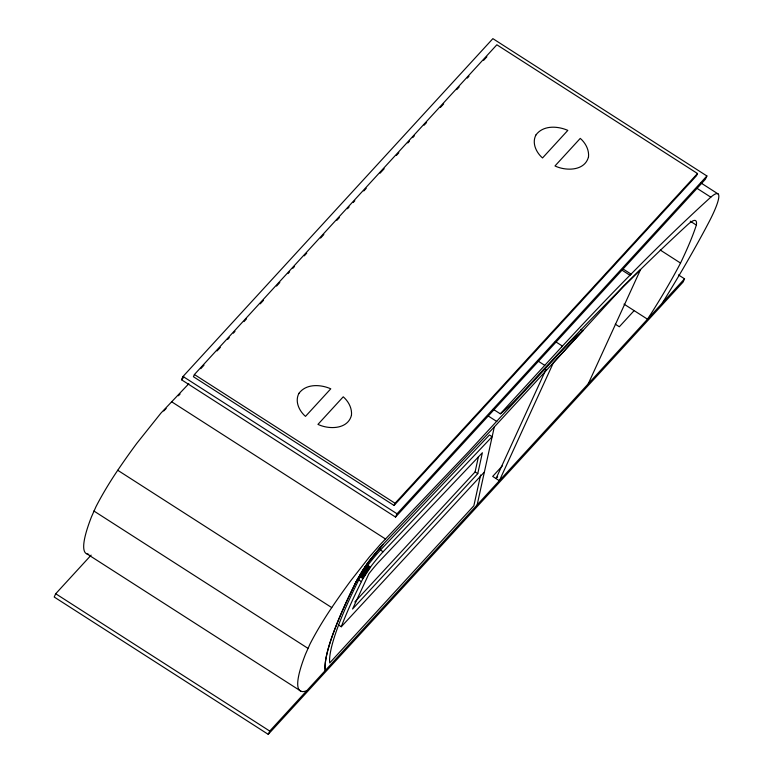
<?xml version="1.0" encoding="UTF-8"?>
<svg xmlns="http://www.w3.org/2000/svg" width="773" height="773" viewBox="0 0 773 773"><rect width="100%" height="100%" fill="white"/><g stroke="black" fill="none" stroke-linecap="round" stroke-linejoin="round"><path stroke-width="1.16" d="M354.788 602.003L475.095 471.926L478.419 456.833M477.772 473.646L482.371 452.746L377.649 563.179A69.551 10.919 -57.3 0 0 368.876 573.788L352.556 609.027L477.772 473.646L475.095 471.926M480.632 474.951L473.859 505.784L329.704 662.944L329.559 660.403A208.014 32.659 -57.3 0 1 353.802 590.021L358.904 579.586A21.895 3.44 -57.3 0 1 360.237 576.967L368.779 564.019A85.639 13.45 -57.3 0 1 379.582 550.956L489.425 434.986L492.101 436.706L382.258 552.676A85.639 13.45 -57.3 0 0 371.455 565.739L362.904 578.677A21.895 3.44 -57.3 0 0 361.58 581.296L356.479 591.741A208.014 32.659 -57.3 0 0 341.279 626.748L338.603 625.028M477.144 504.943L494.295 426.967L582.9 330.66L580.871 329.366M188.844 383.698L160.919 413.13L136.898 443.219A134.357 21.093 -57.3 0 0 117.738 470.274A61.792 9.701 -57.3 0 0 95.987 506.692L91.427 516.973A159.943 25.113 -57.3 0 0 88.74 554.26M582.9 330.66A195.521 30.698 -57.3 0 0 563.333 349.106L468.506 451.867L380.374 544.385L369.233 557.149L350.913 580.533A134.357 21.093 -57.3 0 0 331.752 607.597A61.792 9.701 -57.3 0 0 310.012 644.015L305.451 654.296A159.943 25.113 -57.3 0 0 306.775 690.685M91.146 555.12L55.714 593.741L54.207 597.027L268.231 734.35L683.042 282.106L684.549 278.821L678.462 274.917M181.51 379.756L183.017 376.47L492.874 38.65L706.899 175.973L705.391 179.259L395.534 517.069L181.51 379.756L183.955 377.089M194.41 374.528L193.414 376.722L394.056 505.455L696.502 175.713L697.507 173.529L496.865 44.786L194.41 374.528L395.061 503.262L697.507 173.529M268.231 734.35L269.738 731.065L684.549 278.821M394.056 505.455L395.061 503.262M395.534 517.069L397.042 513.784L706.899 175.973M545.97 369.465L496.024 478.574L497.648 476.786M588.253 383.804L640.604 269.458L623.415 286.454L553.313 362.885L499.368 480.719L492.681 476.419L502.46 465.752M494.295 426.967L382.993 544.472L367.842 562.899L357.455 579.161A29.944 4.706 -57.3 0 0 355.271 583.46A216.063 33.925 -57.3 0 0 325.288 670.491A214.392 33.654 -57.3 0 1 333.076 633.744L336.448 624.913A214.392 33.654 -57.3 0 1 355.271 583.46L363.049 569.788M355.271 583.46L362.537 570.59A22.9 3.594 -57.3 0 1 368.827 561.604A93.688 14.706 -57.3 0 1 382.993 544.472A90.76 14.252 -57.3 0 0 368.827 561.604L364.624 567.421M363.494 577.615L360.846 575.846M363.571 568.996L364.102 568.203M200.748 368.721L204.004 365.165M217.049 350.942L220.315 347.386M227.649 339.395L229.281 337.617M233.359 333.173L234.982 331.395M243.959 321.616L246.403 318.949M260.259 303.837L263.516 300.282M276.56 286.068L279.826 282.512M287.981 273.623L289.604 271.845M292.87 268.289L294.503 266.511M304.282 255.844L306.726 253.177M320.582 238.065L323.848 234.509M336.893 220.295L339.337 217.628M347.492 208.739L349.116 206.961M353.193 202.516L354.826 200.738M363.793 190.96L366.238 188.293M380.094 173.191L384.171 168.746M396.404 155.412L398.849 152.745M407.815 142.966L409.448 141.188M412.705 137.633L414.338 135.855M424.116 125.197L426.57 122.53M440.426 107.418L443.683 103.862M456.727 89.639L459.172 86.972M467.327 78.083L468.96 76.305M483.637 60.313L486.893 56.758M493.213 409.265L500.315 413.816L562.435 346.091L555.333 341.54M634.14 310.62L619.318 326.766L615.269 324.167M341.279 626.748L484.313 472.1M561.575 347.009L578.165 329.163A1799.061 282.445 -57.3 0 1 626.459 278.763L642.034 263.023A1799.061 282.445 -57.3 0 1 701.633 205.55L710.802 197.173L696.599 188.061M178.428 395.766L180.09 394.046M163.721 410.985L166.147 408.482M700.908 182.921L718.156 193.984M690.26 221.194L696.347 225.098A166.176 26.089 -57.3 0 1 680.53 263.062A124.946 19.615 -57.3 0 1 647.513 319.201L624.004 304.118M660.248 250.037L680.53 263.062M622.941 268.907L631.058 274.115L629.937 275.246L621.821 270.038M537.66 360.807L544.762 365.358M487.676 415.632L496.797 421.488M183.017 376.47L397.042 513.784M171.48 401.67L385.495 538.994M380.422 550.018L383.099 551.738M367.716 565.401L370.383 567.121M367.03 566.309L369.697 568.02M366.383 567.189L369.059 568.899M365.735 568.097L368.402 569.807M365.078 569.034L367.755 570.754M364.431 569.991L367.107 571.711M363.793 570.976L366.47 572.687M363.155 571.962L365.832 573.672M362.576 572.899L365.185 574.716M362.015 573.827L364.692 575.547M361.899 574.02L364.576 575.74M361.445 574.803L364.122 576.513M361.339 574.986L364.015 576.706M360.286 576.861L362.962 578.581M358.74 579.924L361.416 581.644M117.738 470.274L331.752 607.597M93.871 510.992L307.896 648.305M87.156 554.009L301.18 691.333M55.714 593.741L269.738 731.065M662.326 303.045A241.389 37.896 -57.3 0 0 705.797 228.074L708.464 223.011A56.487 8.87 -57.3 0 0 710.802 197.173M696.347 225.098A57.096 8.967 -57.3 0 0 687.342 224.982A1922.354 301.799 -57.3 0 0 637.126 272.859L624.101 285.768A1922.354 301.799 -57.3 0 0 542.25 370.847L520.026 395.071A148.851 23.374 -57.3 0 1 500.315 413.816M298.977 393.293C294.581 401.293 299.132 410.907 305.49 416.376L330.776 388.809C320.698 384.365 306.214 383.476 298.977 393.293M351.473 415.227C347.889 429.537 328.931 429.653 317.954 424.377L343.241 396.81C348.459 401.361 352.159 408.154 351.473 415.227M536.008 134.869C531.621 142.87 536.162 152.484 542.53 157.953L567.817 130.386C557.739 125.941 543.245 125.052 536.008 134.869M588.514 156.803C584.929 171.113 565.962 171.229 554.985 165.953L580.272 138.386C585.49 142.937 589.2 149.73 588.514 156.803"/></g></svg>
